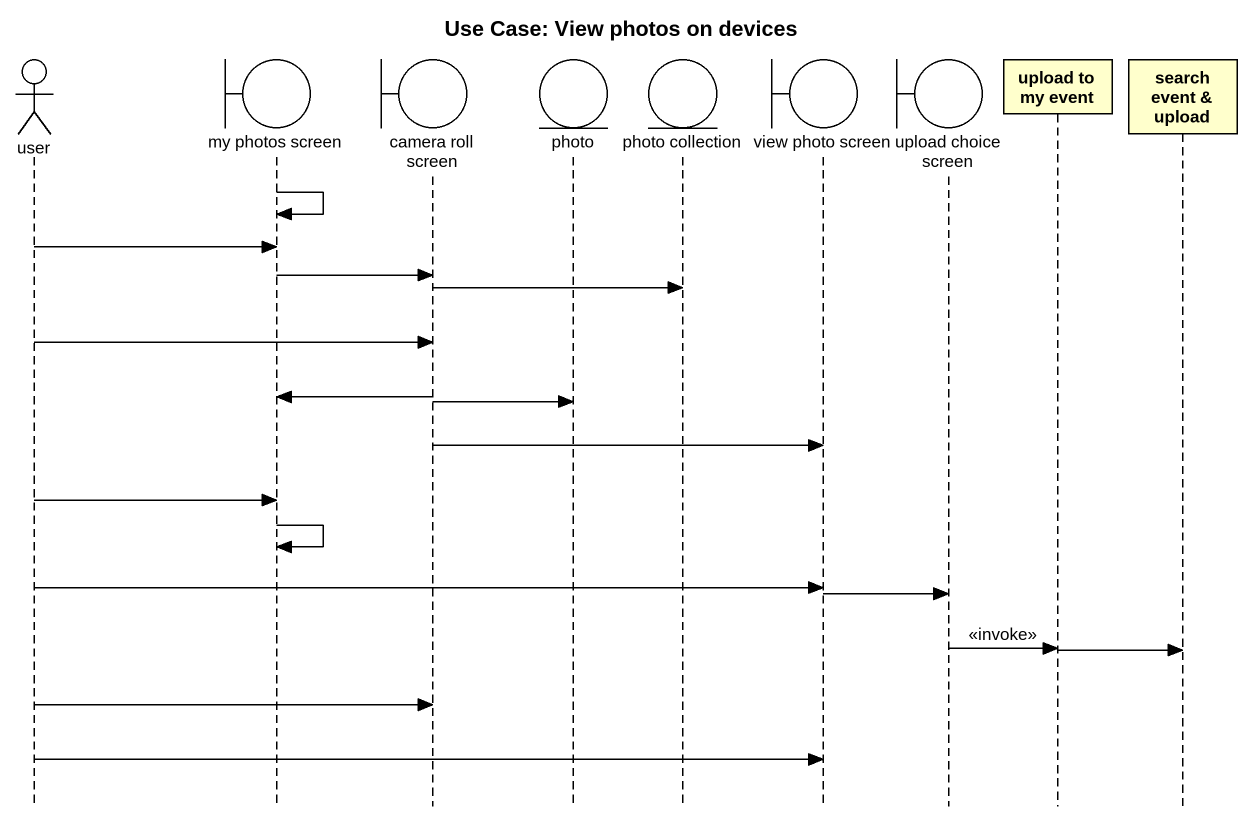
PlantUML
@startuml
title Use Case: View photos on devices
hide footbox
actor user
boundary "my photos screen" as my_photos_screen
boundary "camera roll screen" as camera_roll_screen
entity photo
entity "photo collection" as photo_collection
boundary "view photo screen" as view_photo_screen
boundary "upload choice screen" as upload_choice_screen
participant "upload to my event" as upload_to_my_event
participant "search event & upload" as search_event_upload

my_photos_screen -> my_photos_screen
user -> my_photos_screen
my_photos_screen -> camera_roll_screen
camera_roll_screen -> photo_collection
user -> camera_roll_screen
camera_roll_screen -> my_photos_screen
camera_roll_screen -> photo
camera_roll_screen -> view_photo_screen
user -> my_photos_screen
my_photos_screen -> my_photos_screen
user -> view_photo_screen
view_photo_screen -> upload_choice_screen
upload_choice_screen -> upload_to_my_event : <<invoke>>
upload_to_my_event -> search_event_upload
user -> camera_roll_screen
user -> view_photo_screen
@enduml
